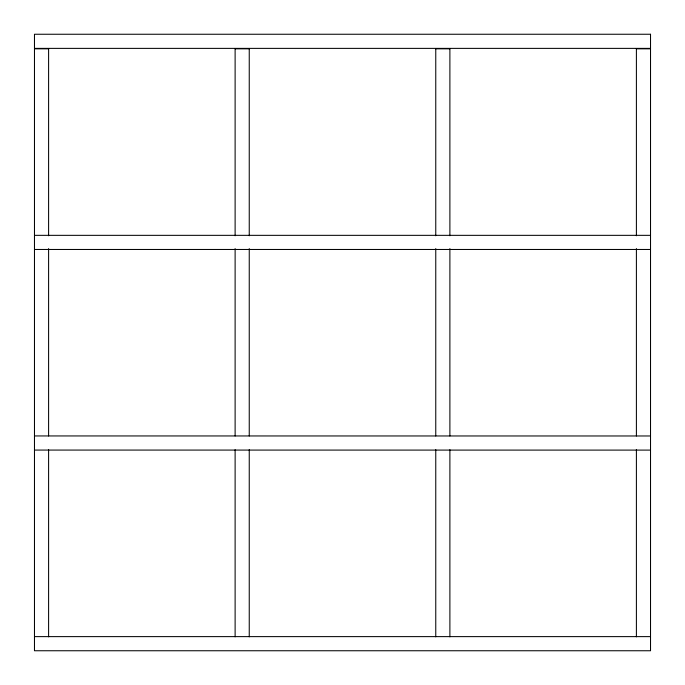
<?xml version="1.0" encoding="UTF-8"?>
<svg xmlns="http://www.w3.org/2000/svg" width="685" height="685" viewBox="0 0 685 685"><rect width="100%" height="100%" fill="white"/><g stroke="black" fill="none" stroke-linecap="round" stroke-linejoin="round"><path stroke-width="1.03" d="M34.473 48.378L650.527 48.378M34.473 48.823L48.601 48.823M235.118 48.823L249.246 48.823M435.763 48.823L449.891 48.823M636.399 48.823L650.527 48.823M34.473 235.34L650.527 235.34M34.473 249.468L650.527 249.468M34.473 435.943L650.527 435.977M34.473 450.071L650.527 450.105M34.473 636.622L650.527 636.622M636.399 48.601L636.399 235.768M636.399 248.604L636.399 435.977M636.399 449.677L636.399 636.844M449.891 48.601L449.891 235.768M449.891 248.604L449.891 435.977M449.891 449.677L449.891 636.844M435.763 48.601L435.763 235.768M435.763 248.604L435.763 435.977M435.763 449.677L435.763 636.844M249.246 48.601L249.246 235.768M249.246 248.604L249.246 435.977M249.246 449.677L249.246 636.844M235.118 48.601L235.118 235.768M235.118 248.604L235.118 435.977M235.118 449.677L235.118 636.844M48.601 48.601L48.601 235.768M48.601 248.604L48.601 435.977M48.601 449.677L48.601 636.844M650.527 34.25L34.473 34.25L34.473 650.75L650.527 650.75L650.527 34.25"/></g></svg>
